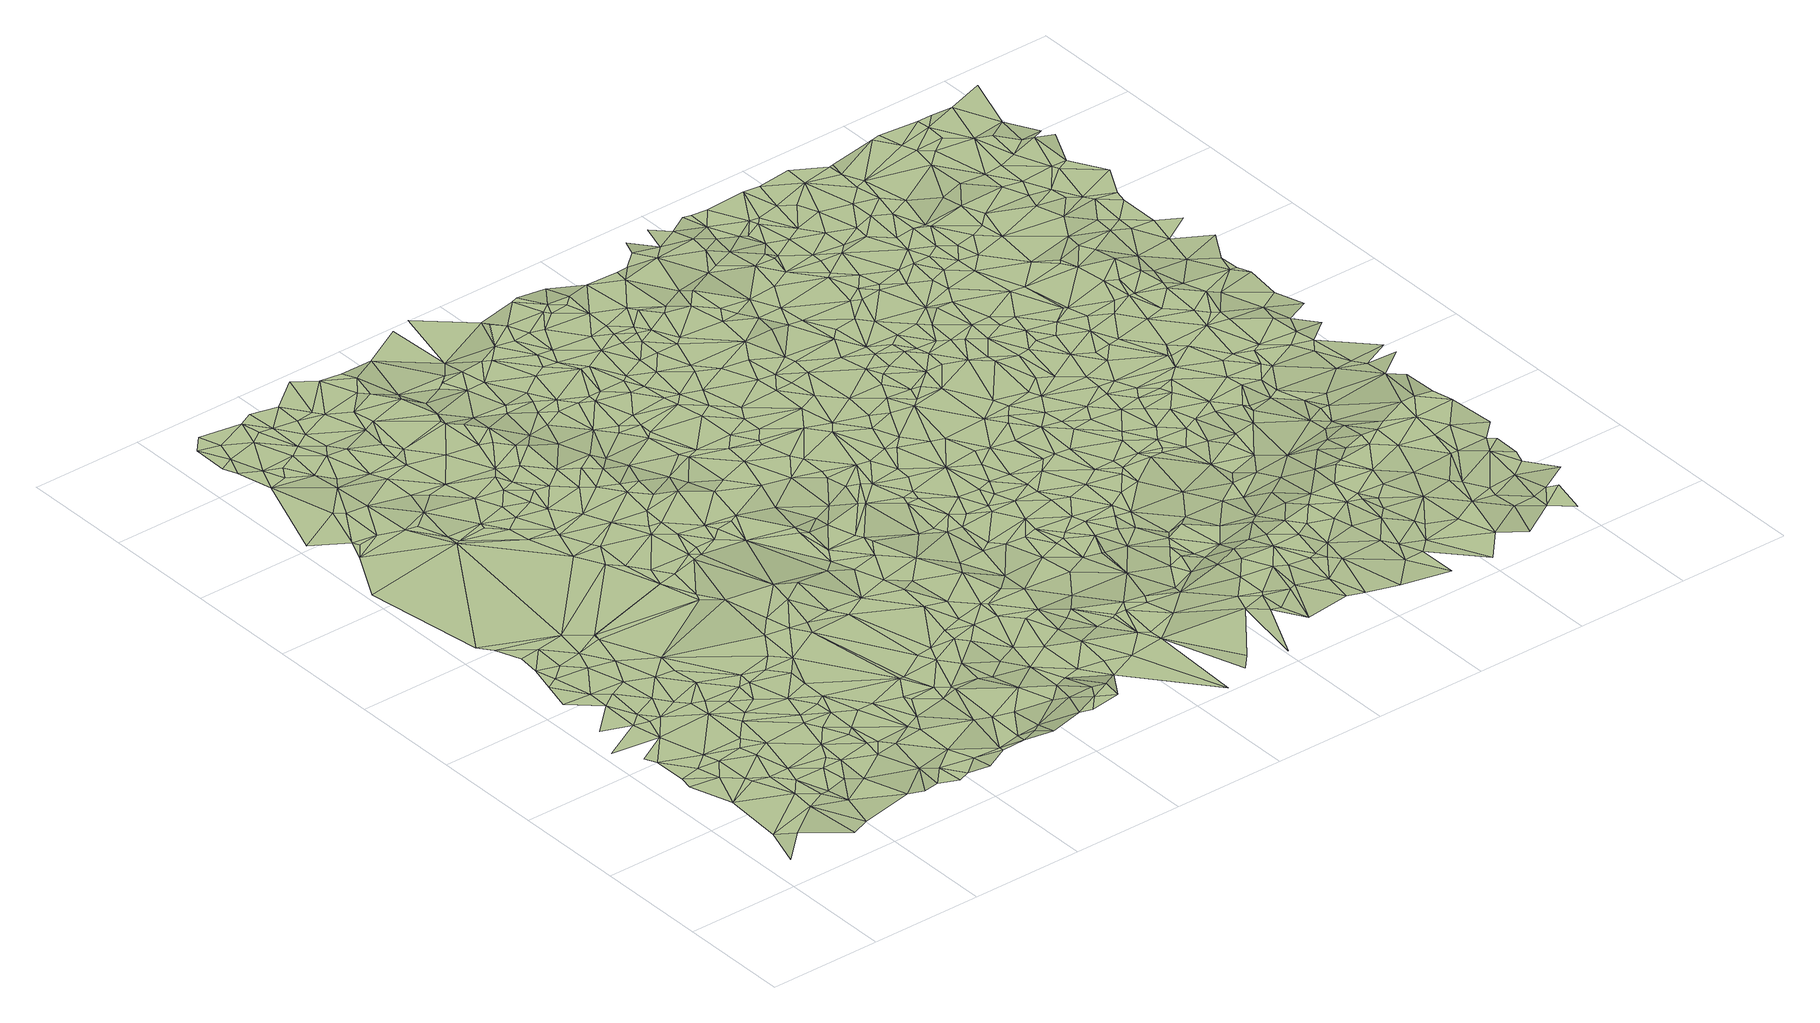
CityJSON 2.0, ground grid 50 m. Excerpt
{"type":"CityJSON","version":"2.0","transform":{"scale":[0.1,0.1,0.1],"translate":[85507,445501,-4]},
"CityObjects":{
"terrain1":{"type":"TINRelief","geometry":[{"type":"CompositeSurface","lod":"2","boundaries":[[[0,1,2]],[[3,1,0]],[[4,5,1]],[[6,7,5]],[[6,8,7]],[[9,10,8]],[[11,3,0]],[[3,4,1]],[[6,9,8]],[[6,5,12]],[[5,13,12]],[[10,14,15]],[[4,13,5]],[[9,16,10]],[[6,17,9]],[[18,3,11]],[[19,20,14]],[[6,12,17]],[[10,16,14]],[[9,17,16]],[[12,13,21]],[[22,4,3]],[[4,21,13]],[[23,3,18]],[[19,24,25]],[[22,3,23]],[[26,21,4]],[[22,26,4]],[[27,17,12]],[[27,12,21]],[[19,14,28]],[[29,16,17]],[[30,26,22]],[[31,32,33]],[[30,22,23]],[[33,32,24]],[[26,34,21]],[[19,35,24]],[[19,28,35]],[[14,36,28]],[[27,29,17]],[[27,21,34]],[[16,37,14]],[[38,23,18]],[[31,33,39]],[[40,30,23]],[[29,41,16]],[[35,28,36]],[[31,39,42]],[[43,26,30]],[[44,24,35]],[[33,24,44]],[[43,34,26]],[[37,36,14]],[[40,43,30]],[[27,34,45]],[[41,37,16]],[[27,45,29]],[[35,36,46]],[[39,47,42]],[[40,23,48]],[[44,35,46]],[[33,49,39]],[[45,41,29]],[[48,23,38]],[[33,44,50]],[[42,51,52]],[[43,53,34]],[[54,52,51]],[[49,47,39]],[[42,47,51]],[[55,46,36]],[[33,50,49]],[[56,45,34]],[[44,46,50]],[[40,57,43]],[[55,36,58]],[[58,36,37]],[[54,59,60]],[[40,48,57]],[[45,61,41]],[[56,34,53]],[[61,37,41]],[[43,57,53]],[[49,62,47]],[[47,62,51]],[[54,51,59]],[[55,63,46]],[[63,50,46]],[[64,58,37]],[[57,56,53]],[[65,49,50]],[[48,38,66]],[[61,67,37]],[[48,68,57]],[[69,61,45]],[[38,70,66]],[[65,62,49]],[[71,55,58]],[[56,69,45]],[[72,64,37]],[[65,50,63]],[[72,37,67]],[[62,59,51]],[[71,58,64]],[[71,63,55]],[[48,66,68]],[[57,73,56]],[[74,75,60]],[[66,70,76]],[[61,77,67]],[[57,68,73]],[[65,78,62]],[[69,77,61]],[[72,67,79]],[[56,80,69]],[[72,81,64]],[[82,59,62]],[[56,83,80]],[[84,65,63]],[[56,73,83]],[[71,85,63]],[[71,64,81]],[[66,76,86]],[[74,60,59]],[[76,87,86]],[[78,82,62]],[[84,63,85]],[[88,73,68]],[[84,78,65]],[[72,79,81]],[[67,89,79]],[[68,66,90]],[[77,89,67]],[[74,91,75]],[[86,87,92]],[[88,68,90]],[[93,80,83]],[[94,91,95]],[[69,80,96]],[[93,83,73]],[[78,97,82]],[[88,93,73]],[[69,96,77]],[[71,98,85]],[[99,100,94]],[[101,66,86]],[[71,81,98]],[[93,96,80]],[[81,79,102]],[[95,91,103]],[[84,85,98]],[[79,89,102]],[[101,90,66]],[[104,86,92]],[[77,105,89]],[[94,95,103]],[[96,105,77]],[[81,102,98]],[[106,100,99]],[[88,107,93]],[[88,90,107]],[[104,101,86]],[[104,92,108]],[[93,109,96]],[[91,110,103]],[[111,94,103]],[[105,112,89]],[[96,112,105]],[[99,94,111]],[[101,113,90]],[[93,107,109]],[[98,102,114]],[[102,89,115]],[[109,112,96]],[[90,113,107]],[[84,98,116]],[[117,59,82]],[[74,110,91]],[[112,118,89]],[[78,119,97]],[[104,108,120]],[[84,119,78]],[[89,118,115]],[[121,82,97]],[[114,102,115]],[[122,101,104]],[[109,123,112]],[[109,107,123]],[[98,114,116]],[[111,103,124]],[[106,125,126]],[[126,127,128]],[[129,107,113]],[[124,103,110]],[[106,99,130]],[[122,104,120]],[[131,74,59]],[[99,111,130]],[[127,132,128]],[[129,123,107]],[[106,133,125]],[[125,127,126]],[[134,113,101]],[[84,116,135]],[[114,115,136]],[[74,137,110]],[[115,118,136]],[[134,101,122]],[[106,138,133]],[[111,124,130]],[[137,139,110]],[[127,140,132]],[[116,114,136]],[[141,118,112]],[[142,137,74]],[[106,130,138]],[[134,129,113]],[[143,123,129]],[[133,144,125]],[[141,112,123]],[[145,122,120]],[[146,132,140]],[[117,131,59]],[[147,110,139]],[[147,124,110]],[[125,148,127]],[[137,147,139]],[[133,138,144]],[[84,135,149]],[[150,143,129]],[[117,82,121]],[[121,97,119]],[[151,122,145]],[[127,148,140]],[[141,136,118]],[[152,142,74]],[[125,144,153]],[[154,137,142]],[[84,149,119]],[[116,136,135]],[[143,141,123]],[[155,138,130]],[[156,150,129]],[[157,122,151]],[[157,134,122]],[[134,156,129]],[[154,147,137]],[[125,153,148]],[[138,153,144]],[[158,124,147]],[[159,130,124]],[[146,140,160]],[[151,145,161]],[[162,154,142]],[[131,152,74]],[[162,142,163]],[[164,143,150]],[[165,155,130]],[[166,161,145]],[[152,163,142]],[[167,138,155]],[[140,148,160]],[[158,159,124]],[[168,135,136]],[[167,153,138]],[[169,151,161]],[[164,150,156]],[[164,141,143]],[[165,130,159]],[[158,147,170]],[[169,161,166]],[[171,148,153]],[[172,157,151]],[[141,173,136]],[[162,163,154]],[[157,174,134]],[[134,174,156]],[[172,151,169]],[[167,155,165]],[[173,168,136]],[[154,175,147]],[[171,176,148]],[[160,148,176]],[[167,171,153]],[[164,177,141]],[[164,156,178]],[[170,147,175]],[[179,135,168]],[[179,149,135]],[[121,119,180]],[[131,181,152]],[[163,182,154]],[[177,173,141]],[[117,121,183]],[[169,166,184]],[[178,156,174]],[[119,149,180]],[[152,185,163]],[[117,186,131]],[[171,187,176]],[[187,160,176]],[[183,121,188]],[[167,189,171]],[[158,170,190]],[[158,190,159]],[[121,180,191]],[[117,183,186]],[[192,181,131]],[[193,167,165]],[[152,181,185]],[[154,182,194]],[[192,131,186]],[[163,185,182]],[[154,194,175]],[[195,177,164]],[[188,121,191]],[[165,159,196]],[[172,197,157]],[[171,198,187]],[[199,160,187]],[[173,200,168]],[[197,174,157]],[[189,198,171]],[[193,189,167]],[[177,201,173]],[[195,164,178]],[[172,169,202]],[[203,179,168]],[[170,175,190]],[[204,178,174]],[[205,180,149]],[[206,193,165]],[[196,159,190]],[[207,149,179]],[[203,168,200]],[[206,165,196]],[[195,201,177]],[[169,184,208]],[[198,209,187]],[[205,191,180]],[[210,199,187]],[[185,211,182]],[[212,183,188]],[[182,213,194]],[[197,204,174]],[[214,200,173]],[[202,169,208]],[[207,179,203]],[[212,186,183]],[[172,202,197]],[[215,188,191]],[[216,178,204]],[[216,195,178]],[[192,217,181]],[[185,181,218]],[[194,219,175]],[[210,187,209]],[[220,198,189]],[[193,220,189]],[[192,186,217]],[[201,214,173]],[[205,149,207]],[[203,200,221]],[[182,211,213]],[[222,193,206]],[[190,175,223]],[[184,224,225]],[[213,219,194]],[[226,209,198]],[[206,196,227]],[[185,218,211]],[[195,228,201]],[[196,190,229]],[[197,230,204]],[[184,225,208]],[[214,221,200]],[[215,191,205]],[[222,220,193]],[[216,204,230]],[[181,217,218]],[[175,219,223]],[[212,188,215]],[[222,206,227]],[[231,210,209]],[[220,226,198]],[[228,214,201]],[[232,207,203]],[[212,217,186]],[[232,203,221]],[[197,202,233]],[[226,231,209]],[[227,196,229]],[[213,211,234]],[[224,235,225]],[[202,208,233]],[[213,234,219]],[[236,205,207]],[[216,237,195]],[[190,223,238]],[[190,238,229]],[[216,230,239]],[[195,237,228]],[[197,240,230]],[[215,205,236]],[[208,225,241]],[[223,219,242]],[[234,242,219]],[[222,227,243]],[[233,208,241]],[[222,243,220]],[[197,233,240]],[[244,215,236]],[[211,245,234]],[[246,210,231]],[[247,221,214]],[[248,211,218]],[[220,249,226]],[[212,250,217]],[[251,212,215]],[[232,221,247]],[[241,225,252]],[[230,240,239]],[[223,242,238]],[[225,235,252]],[[216,239,253]],[[251,215,244]],[[216,253,237]],[[234,245,242]],[[220,243,249]],[[254,207,232]],[[233,241,255]],[[237,256,228]],[[257,236,207]],[[228,258,214]],[[248,245,211]],[[259,244,236]],[[226,260,231]],[[212,261,250]],[[233,255,240]],[[255,241,252]],[[251,261,212]],[[262,218,217]],[[250,263,217]],[[238,242,264]],[[227,229,265]],[[245,264,242]],[[251,244,259]],[[229,238,266]],[[227,267,243]],[[228,256,258]],[[226,249,268]],[[247,214,258]],[[246,231,260]],[[239,240,269]],[[254,232,247]],[[270,248,218]],[[239,269,253]],[[261,263,250]],[[257,207,254]],[[271,252,235]],[[259,236,257]],[[255,272,240]],[[262,217,263]],[[237,253,273]],[[237,273,256]],[[255,252,271]],[[274,261,251]],[[262,270,218]],[[274,251,259]],[[245,275,264]],[[226,268,260]],[[227,265,267]],[[243,276,249]],[[248,275,245]],[[265,229,266]],[[277,266,238]],[[278,238,264]],[[269,273,253]],[[255,271,272]],[[269,240,279]],[[240,272,279]],[[256,280,258]],[[256,273,280]],[[281,268,249]],[[278,277,238]],[[274,259,282]],[[259,257,282]],[[267,283,243]],[[254,247,284]],[[247,258,285]],[[281,249,276]],[[270,286,248]],[[283,276,243]],[[248,286,275]],[[261,287,263]],[[288,264,275]],[[289,262,263]],[[247,285,290]],[[265,266,291]],[[274,287,261]],[[257,254,292]],[[284,247,290]],[[262,293,270]],[[278,264,288]],[[294,266,277]],[[295,272,271]],[[269,296,273]],[[297,274,282]],[[297,282,257]],[[258,280,298]],[[267,265,283]],[[260,268,299]],[[294,291,266]],[[292,254,284]],[[281,299,268]],[[293,300,270]],[[285,258,298]],[[300,286,270]],[[289,263,287]],[[278,294,277]],[[272,301,279]],[[273,302,280]],[[269,279,303]],[[304,260,299]],[[305,293,262]],[[295,301,272]],[[305,262,289]],[[306,274,297]],[[306,297,257]],[[281,276,307]],[[286,308,275]],[[309,265,291]],[[309,283,265]],[[257,292,310]],[[269,303,296]],[[281,307,299]],[[298,280,302]],[[311,288,275]],[[283,312,276]],[[285,313,290]],[[273,296,302]],[[314,295,271]],[[285,298,313]],[[315,278,288]],[[309,291,294]],[[276,312,307]],[[315,294,278]],[[306,257,316]],[[300,308,286]],[[311,275,308]],[[292,284,317]],[[306,318,274]],[[317,284,290]],[[316,257,310]],[[293,319,300]],[[318,287,274]],[[320,279,301]],[[292,321,310]],[[305,319,293]],[[320,303,279]],[[322,314,271]],[[292,317,321]],[[314,301,295]],[[323,305,289]],[[315,288,311]],[[296,324,302]],[[323,289,287]],[[304,299,325]],[[326,312,283]],[[300,327,308]],[[328,307,312]],[[307,325,299]],[[326,283,309]],[[329,309,294]],[[290,313,330]],[[310,321,331]],[[319,327,300]],[[329,294,315]],[[313,298,332]],[[333,296,303]],[[333,324,296]],[[298,302,332]],[[316,310,331]],[[323,319,305]],[[317,290,330]],[[320,333,303]],[[306,316,334]],[[318,335,287]],[[320,301,336]],[[337,302,324]],[[321,338,331]],[[323,287,335]],[[339,315,311]],[[317,340,321]],[[326,328,312]],[[314,341,301]],[[342,311,308]],[[328,343,307]],[[344,309,329]],[[320,345,333]],[[327,342,308]],[[343,325,307]],[[321,340,346]],[[321,346,338]],[[316,331,347]],[[344,326,309]],[[313,332,330]],[[306,348,318]],[[320,336,345]],[[329,315,349]],[[322,350,314]],[[332,302,337]],[[339,349,315]],[[333,351,324]],[[341,336,301]],[[317,330,352]],[[318,353,335]],[[342,339,311]],[[317,352,340]],[[306,334,348]],[[326,354,328]],[[334,316,347]],[[337,324,351]],[[347,331,338]],[[355,327,319]],[[323,356,319]],[[354,343,328]],[[345,357,333]],[[323,335,358]],[[314,350,341]],[[345,336,357]],[[327,359,342]],[[344,329,360]],[[318,348,353]],[[329,349,360]],[[326,361,354]],[[362,326,344]],[[335,353,358]],[[339,363,349]],[[330,332,364]],[[342,363,339]],[[361,343,354]],[[355,359,327]],[[332,337,365]],[[336,366,357]],[[356,355,319]],[[367,325,343]],[[341,366,336]],[[323,358,356]],[[333,357,368]],[[365,337,351]],[[333,368,351]],[[369,352,330]],[[334,347,370]],[[369,340,352]],[[347,338,370]],[[362,361,326]],[[344,360,371]],[[364,332,365]],[[350,372,341]],[[373,338,346]],[[362,344,371]],[[346,340,374]],[[357,366,375]],[[341,375,366]],[[376,349,363]],[[376,360,349]],[[361,367,343]],[[342,359,377]],[[372,378,341]],[[348,334,379]],[[380,363,342]],[[367,381,325]],[[382,383,350]],[[384,330,364]],[[348,385,353]],[[341,378,375]],[[358,353,385]],[[373,370,338]],[[334,370,379]],[[371,360,376]],[[358,386,356]],[[357,375,387]],[[356,386,355]],[[355,388,359]],[[362,389,361]],[[369,374,340]],[[377,359,388]],[[380,376,363]],[[357,387,368]],[[364,365,390]],[[391,342,377]],[[369,330,384]],[[350,392,372]],[[373,346,374]],[[361,389,367]],[[355,386,393]],[[391,380,342]],[[394,362,371]],[[365,351,395]],[[355,393,388]],[[378,387,375]],[[368,396,351]],[[348,379,385]],[[372,392,378]],[[358,397,386]],[[394,371,376]],[[384,364,390]],[[398,389,362]],[[377,388,399]],[[358,385,397]],[[380,400,376]],[[394,398,362]],[[391,377,399]],[[401,350,383]],[[390,365,402]],[[403,370,373]],[[378,404,387]],[[351,396,395]],[[369,384,405]],[[379,370,406]],[[391,400,380]],[[407,367,389]],[[392,404,378]],[[365,395,402]],[[401,392,350]],[[403,406,370]],[[386,408,393]],[[369,409,374]],[[369,405,409]],[[397,410,386]],[[385,379,411]],[[393,412,388]],[[384,390,413]],[[414,373,374]],[[387,404,415]],[[387,416,368]],[[391,417,400]],[[390,402,418]],[[413,390,418]],[[398,407,389]],[[419,376,400]],[[394,376,419]],[[397,385,420]],[[421,398,394]],[[399,388,412]],[[405,384,422]],[[391,399,423]],[[403,373,414]],[[424,379,406]],[[368,416,396]],[[386,410,408]],[[424,425,379]],[[385,411,420]],[[384,413,422]],[[409,426,374]],[[405,422,409]],[[391,423,417]],[[425,411,379]],[[427,404,392]],[[387,415,416]],[[414,374,428]],[[367,429,430]],[[428,374,426]],[[407,429,367]],[[421,431,398]],[[419,400,417]],[[397,432,410]],[[393,408,412]],[[427,415,404]],[[431,407,398]],[[397,420,432]],[[421,394,419]],[[395,396,433]],[[434,402,395]],[[423,399,435]],[[403,436,406]],[[413,418,437]],[[399,412,435]],[[438,422,413]],[[409,439,426]],[[409,422,439]],[[424,406,436]],[[403,414,436]],[[402,440,418]],[[421,441,431]],[[416,433,396]],[[442,392,401]],[[417,423,443]],[[421,419,441]],[[442,427,392]],[[434,395,444]],[[395,433,444]],[[445,415,427]],[[428,426,446]],[[424,436,425]],[[445,416,415]],[[419,417,447]],[[426,439,446]],[[431,448,407]],[[436,414,428]],[[449,410,432]],[[450,451,401]],[[447,417,443]],[[438,413,437]],[[434,440,402]],[[452,408,410]],[[441,419,447]],[[422,453,439]],[[441,454,431]],[[423,435,455]],[[438,453,422]],[[423,455,443]],[[437,418,440]],[[449,452,410]],[[411,456,420]],[[431,454,448]],[[448,457,407]],[[425,456,411]],[[458,412,408]],[[428,446,459]],[[434,444,460]],[[453,446,439]],[[456,432,420]],[[416,461,433]],[[407,462,429]],[[444,433,463]],[[464,435,412]],[[407,457,462]],[[436,428,465]],[[447,443,466]],[[455,435,464]],[[443,455,466]],[[452,458,408]],[[467,442,401]],[[458,464,412]],[[460,444,463]],[[434,460,440]],[[467,401,451]],[[449,432,456]],[[438,437,468]],[[416,469,461]],[[428,459,470]],[[448,454,471]],[[438,468,453]],[[441,447,472]],[[445,473,416]],[[474,445,427]],[[428,470,465]],[[425,436,475]],[[441,472,454]],[[476,427,442]],[[448,471,457]],[[477,463,433]],[[477,433,461]],[[429,462,457]],[[460,463,478]],[[479,466,455]],[[447,466,472]],[[479,455,464]],[[452,480,458]],[[467,451,481]],[[467,482,442]],[[416,483,469]],[[458,484,464]],[[451,485,481]],[[425,475,456]],[[477,461,469]],[[454,486,471]],[[474,473,445]],[[453,487,446]],[[459,446,487]],[[477,478,463]],[[436,465,475]],[[482,476,442]],[[473,483,416]],[[468,437,488]],[[480,484,458]],[[437,440,488]],[[468,489,453]],[[474,427,490]],[[449,491,452]],[[476,490,427]],[[492,440,460]],[[492,460,478]],[[479,493,466]],[[472,466,493]],[[429,457,494]],[[495,465,470]],[[477,469,483]],[[454,496,486]],[[454,472,496]],[[497,467,481]],[[470,459,487]],[[449,456,491]],[[468,498,489]],[[471,499,457]],[[452,491,480]],[[468,488,498]],[[500,464,484]],[[497,482,467]],[[497,481,485]],[[479,464,500]],[[501,478,477]],[[453,489,487]],[[495,475,465]],[[471,486,499]],[[474,502,473]],[[501,492,478]],[[503,488,440]],[[495,470,504]],[[456,475,505]],[[506,483,473]],[[470,487,504]],[[507,477,483]],[[492,503,440]],[[508,476,482]],[[509,472,493]],[[498,510,489]],[[494,457,499]],[[511,493,479]],[[480,512,484]],[[513,497,485]],[[501,477,507]],[[502,506,473]],[[474,490,514]],[[489,510,487]],[[508,482,497]],[[476,515,490]],[[456,505,491]],[[474,514,502]],[[516,479,500]],[[517,496,472]],[[518,498,488]],[[486,519,499]],[[516,511,479]],[[495,520,475]],[[517,472,509]],[[480,491,521]],[[500,484,522]],[[486,496,523]],[[524,507,483]],[[520,505,475]],[[525,509,493]],[[518,510,498]],[[508,515,476]],[[526,488,503]],[[513,485,527]],[[506,528,483]],[[525,493,511]],[[495,504,529]],[[502,530,506]],[[514,530,502]],[[486,523,519]],[[480,521,512]],[[513,508,497]],[[501,507,531]],[[518,488,526]],[[528,524,483]],[[522,484,512]],[[532,487,510]],[[533,492,501]],[[495,529,520]],[[534,514,490]],[[517,535,496]],[[534,490,515]],[[504,487,536]],[[494,499,537]],[[492,538,503]],[[516,500,522]],[[519,537,499]],[[530,528,506]],[[494,537,539]],[[531,507,524]],[[491,505,540]],[[541,517,509]],[[496,535,523]],[[518,542,510]],[[526,503,538]],[[541,509,525]],[[529,504,536]],[[513,543,508]],[[516,544,511]],[[542,532,510]],[[520,545,505]],[[533,501,531]],[[533,538,492]],[[546,530,514]],[[547,537,519]],[[525,511,544]],[[491,540,521]],[[548,487,532]],[[546,528,530]],[[549,535,517]],[[523,547,519]],[[528,550,524]],[[551,536,487]],[[534,546,514]],[[513,552,543]],[[531,524,553]],[[541,549,517]],[[513,527,552]],[[508,554,515]],[[555,539,537]],[[551,487,548]],[[556,518,526]],[[534,515,554]],[[541,525,557]],[[505,558,540]],[[529,559,520]],[[505,545,558]],[[553,524,550]],[[521,560,512]],[[525,544,557]],[[526,538,561]],[[540,562,521]],[[556,542,518]],[[533,531,553]],[[543,554,508]],[[547,563,537]],[[522,512,564]],[[520,559,545]],[[528,565,550]],[[562,560,521]],[[541,557,549]],[[542,566,532]],[[523,563,547]],[[516,522,567]],[[546,565,528]],[[568,546,534]],[[535,569,523]],[[555,537,563]],[[533,561,538]],[[549,569,535]],[[556,526,561]],[[564,512,560]],[[516,567,544]],[[548,532,566]],[[552,527,570]],[[568,534,554]],[[557,544,571]],[[543,552,572]],[[573,529,536]],[[543,572,554]],[[533,553,574]],[[575,553,550]],[[551,548,566]],[[540,576,562]],[[549,557,577]],[[556,578,542]],[[573,559,529]],[[573,536,551]],[[578,566,542]],[[522,564,567]],[[558,576,540]],[[562,576,560]],[[575,550,565]],[[533,574,561]],[[523,579,563]],[[580,565,546]],[[581,558,545]],[[581,545,559]],[[544,567,571]],[[568,554,582]],[[572,552,583]],[[549,577,569]],[[557,571,584]],[[568,585,546]],[[572,586,554]],[[587,552,570]],[[569,579,523]],[[555,563,579]],[[564,560,588]],[[557,584,577]],[[572,583,586]],[[580,575,565]],[[587,583,552]],[[589,556,561]],[[576,590,560]],[[580,546,585]],[[591,574,553]],[[568,582,585]],[[592,551,566]],[[586,593,554]],[[554,593,582]],[[560,590,588]],[[573,581,559]],[[556,594,578]],[[567,564,588]],[[578,595,566]],[[575,596,553]],[[597,561,574]],[[569,577,598]],[[587,570,599]],[[600,558,581]],[[589,594,556]],[[573,551,592]],[[601,586,583]],[[571,567,602]],[[584,571,603]],[[604,576,558]],[[598,577,584]],[[589,561,597]],[[591,553,596]],[[587,601,583]],[[601,593,586]],[[578,594,595]],[[605,581,573]],[[582,606,585]],[[607,566,595]],[[580,585,608]],[[591,597,574]],[[582,593,606]],[[580,609,575]],[[603,571,602]],[[569,610,579]],[[600,604,558]],[[611,590,576]],[[569,598,610]],[[592,566,607]],[[605,612,581]],[[598,584,603]],[[600,581,612]],[[567,588,613]],[[614,594,589]],[[580,608,609]],[[606,608,585]],[[601,615,593]],[[589,597,616]],[[575,609,596]],[[604,611,576]],[[591,616,597]],[[615,606,593]],[[617,595,594]],[[618,605,573]],[[587,599,619]],[[620,588,590]],[[614,589,621]],[[621,589,616]],[[610,622,579]],[[618,573,592]],[[623,601,587]],[[624,602,567]],[[605,625,612]],[[626,600,612]],[[614,617,594]],[[607,595,617]],[[626,604,600]],[[598,603,627]],[[603,602,628]],[[598,627,610]],[[624,567,613]],[[629,608,606]],[[630,613,588]],[[592,607,631]],[[618,625,605]],[[611,620,590]],[[601,632,615]],[[591,633,616]],[[591,596,633]],[[628,602,634]],[[635,609,608]],[[623,587,619]],[[636,606,615]],[[624,634,602]],[[631,607,617]],[[637,604,626]],[[621,616,638]],[[630,588,620]],[[603,628,639]],[[610,640,622]],[[641,592,631]],[[642,619,599]],[[643,632,601]],[[644,626,612]],[[603,639,627]],[[645,618,592]],[[625,644,612]],[[623,643,601]],[[646,611,604]],[[614,621,647]],[[614,648,617]],[[649,596,609]],[[636,629,606]],[[645,592,641]],[[629,650,608]],[[650,635,608]],[[630,624,613]],[[637,646,604]],[[636,615,632]],[[618,644,625]],[[638,616,633]],[[637,626,644]],[[635,649,609]],[[651,631,617]],[[614,647,648]],[[652,628,634]],[[621,638,647]],[[653,620,611]],[[646,653,611]],[[610,627,654]],[[652,639,628]],[[652,634,624]],[[648,655,617]],[[641,631,651]],[[610,654,640]],[[623,619,656]],[[651,617,655]],[[657,633,596]],[[630,658,624]],[[657,596,649]],[[642,659,619]],[[660,630,620]],[[636,661,629]],[[618,662,644]],[[656,619,659]],[[638,633,663]],[[637,664,646]],[[665,627,639]],[[637,644,664]],[[643,666,632]],[[661,650,629]],[[652,624,658]],[[666,636,632]],[[623,667,643]],[[653,668,620]],[[645,641,669]],[[660,658,630]],[[648,670,655]],[[645,671,618]],[[660,620,668]],[[647,672,648]],[[623,656,667]],[[638,663,673]],[[646,674,653]],[[675,640,654]],[[635,676,649]],[[641,651,677]],[[678,647,638]],[[652,665,639]],[[679,635,650]],[[657,663,633]],[[666,661,636]],[[672,670,648]],[[665,654,627]],[[646,664,674]],[[678,638,673]],[[667,666,643]],[[618,671,662]],[[651,655,680]],[[656,659,681]],[[682,664,644]],[[682,644,662]],[[669,641,677]],[[657,649,683]],[[678,672,647]],[[661,679,650]],[[653,684,668]],[[679,676,635]],[[655,670,680]],[[685,673,663]],[[660,668,684]],[[683,649,676]],[[686,653,674]],[[687,652,658]],[[657,685,663]],[[688,674,664]],[[651,680,677]],[[656,689,667]],[[690,675,654]],[[645,669,691]],[[682,688,664]],[[678,673,685]],[[656,681,689]],[[690,692,675]],[[693,681,659]],[[666,694,661]],[[667,695,666]],[[696,658,660]],[[682,662,671]],[[645,691,671]],[[686,697,653]],[[653,697,684]],[[688,686,674]],[[698,672,678]],[[699,670,672]],[[667,700,695]],[[701,666,695]],[[702,665,652]],[[703,669,677]],[[657,683,704]],[[701,694,666]],[[661,705,679]],[[682,706,688]],[[667,689,700]],[[657,707,685]],[[699,680,670]],[[696,660,684]],[[665,708,654]],[[702,652,687]],[[661,694,705]],[[698,699,672]],[[704,683,676]],[[709,678,685]],[[706,686,688]],[[710,689,681]],[[700,711,695]],[[712,690,654]],[[701,695,711]],[[713,682,671]],[[714,708,665]],[[698,678,709]],[[703,691,669]],[[702,714,665]],[[715,677,680]],[[713,706,682]],[[716,707,657]],[[687,658,717]],[[703,677,718]],[[708,712,654]],[[679,719,676]],[[709,685,707]],[[693,720,681]],[[716,657,704]],[[721,697,686]],[[691,722,671]],[[706,721,686]],[[699,723,680]],[[710,681,724]],[[725,684,697]],[[701,711,726]],[[698,727,699]],[[696,717,658]],[[728,729,690]],[[671,722,730]],[[731,708,714]],[[689,732,700]],[[679,705,719]],[[701,733,694]],[[704,676,719]],[[713,671,730]],[[728,690,712]],[[702,731,714]],[[734,718,677]],[[694,735,705]],[[700,732,711]],[[702,687,736]],[[696,684,725]],[[710,732,689]],[[715,680,723]],[[703,737,691]],[[734,677,715]],[[738,698,709]],[[713,739,706]],[[691,737,722]],[[724,681,720]],[[706,739,721]],[[703,718,737]],[[738,727,698]],[[740,709,707]],[[701,726,733]],[[727,741,699]],[[699,741,723]],[[716,742,707]],[[687,717,736]],[[694,733,735]],[[743,712,708]],[[732,726,711]],[[716,704,742]],[[731,743,708]],[[721,744,697]],[[730,722,745]],[[705,735,746]],[[710,724,732]],[[740,707,742]],[[737,745,722]],[[725,697,747]],[[702,748,731]],[[702,736,749]],[[738,709,740]],[[750,696,725]],[[713,730,751]],[[705,752,719]],[[753,728,712]],[[713,751,739]],[[754,737,718]],[[705,746,752]],[[755,715,723]],[[702,749,748]],[[721,739,744]],[[750,717,696]],[[756,723,741]],[[733,746,735]],[[697,744,747]],[[743,753,712]],[[734,715,755]],[[757,749,736]],[[704,719,758]],[[731,759,743]],[[730,745,751]],[[754,745,737]],[[755,723,756]],[[760,741,727]],[[761,718,734]],[[738,760,727]],[[736,717,762]],[[742,704,758]],[[763,731,748]],[[750,725,747]],[[764,728,753]],[[761,754,718]],[[757,748,749]],[[740,742,765]],[[732,766,726]],[[733,726,766]],[[763,759,731]],[[751,767,739]],[[739,767,744]],[[724,720,768]],[[738,740,769]],[[770,736,762]],[[771,757,736]],[[743,759,753]],[[772,756,741]],[[724,768,732]],[[773,752,746]],[[757,763,748]],[[719,752,774]],[[750,775,717]],[[772,741,760]],[[750,747,776]],[[733,777,746]],[[778,734,755]],[[779,751,745]],[[762,717,775]],[[771,736,770]],[[754,780,745]],[[765,742,758]],[[764,753,781]],[[769,740,765]],[[738,769,760]],[[750,776,775]],[[761,782,754]],[[761,734,778]],[[763,783,759]],[[773,774,752]],[[773,746,777]],[[720,784,785]],[[779,745,780]],[[747,744,786]],[[754,782,780]],[[757,787,763]],[[788,767,751]],[[788,744,767]],[[789,781,753]],[[732,790,766]],[[759,791,753]],[[732,768,790]],[[779,792,751]],[[772,793,756]],[[719,774,794]],[[776,747,786]],[[771,787,757]],[[720,785,768]],[[719,795,758]],[[755,756,796]],[[783,791,759]],[[792,788,751]],[[733,766,797]],[[770,762,798]],[[798,762,775]],[[763,799,783]],[[772,760,793]],[[765,758,800]],[[761,801,782]],[[769,765,800]],[[789,753,791]],[[733,797,777]],[[769,793,760]],[[802,761,778]],[[773,803,774]],[[801,780,782]],[[771,770,798]],[[776,804,775]],[[787,799,763]],[[719,794,795]],[[788,805,744]],[[806,792,779]],[[806,779,780]],[[807,786,744]],[[773,777,803]],[[799,791,783]],[[800,758,808]],[[756,793,796]],[[776,786,804]],[[778,755,809]],[[768,810,790]],[[807,744,805]],[[808,758,795]],[[798,775,804]],[[811,785,784]],[[802,812,761]],[[813,800,808]],[[802,778,814]],[[812,801,761]],[[815,768,785]],[[771,816,787]],[[771,798,817]],[[803,818,774]],[[801,819,780]],[[768,820,810]],[[774,818,794]],[[787,821,799]],[[799,822,791]],[[819,806,780]],[[769,800,823]],[[755,796,809]],[[815,820,768]],[[769,824,793]],[[766,790,825]],[[777,826,803]],[[827,788,792]],[[797,826,777]],[[799,821,822]],[[771,817,816]],[[766,825,797]],[[813,808,828]],[[813,823,800]],[[806,827,792]],[[829,804,786]],[[789,791,830]],[[816,821,787]],[[802,814,812]],[[829,786,807]],[[814,778,809]],[[810,825,790]],[[828,808,795]],[[803,826,818]],[[827,805,788]],[[812,819,801]],[[815,785,831]],[[795,794,832]],[[769,823,824]],[[794,818,832]],[[793,824,796]],[[822,830,791]],[[831,785,811]],[[833,807,805]],[[813,828,823]],[[834,798,804]],[[821,835,822]],[[836,817,798]],[[837,806,819]],[[814,838,812]],[[795,832,839]],[[826,840,818]],[[814,809,838]],[[832,818,840]],[[829,807,833]],[[841,820,815]],[[842,809,796]],[[829,834,804]],[[822,835,830]],[[820,843,810]],[[837,827,806]],[[828,795,844]],[[810,845,825]],[[812,846,819]],[[797,825,847]],[[841,815,831]],[[797,848,826]],[[849,816,817]],[[836,798,834]],[[850,821,816]],[[831,811,851]],[[795,839,844]],[[852,833,805]],[[827,852,805]],[[821,853,835]],[[823,828,854]],[[824,855,796]],[[838,809,856]],[[839,832,857]],[[823,854,824]],[[842,796,858]],[[849,817,836]],[[837,819,859]],[[856,809,842]],[[860,829,833]],[[819,846,859]],[[861,811,862]],[[797,847,848]],[[810,843,845]],[[828,844,863]],[[850,853,821]],[[812,838,864]],[[848,840,826]],[[854,828,863]],[[860,834,829]],[[861,851,811]],[[841,831,851]],[[849,850,816]],[[845,847,825]],[[839,857,844]],[[858,796,855]],[[830,835,865]],[[841,843,820]],[[812,864,846]],[[832,840,866]],[[856,842,858]],[[837,867,827]],[[860,833,868]],[[827,867,852]],[[868,833,852]],[[837,859,867]],[[869,836,834]],[[832,866,857]],[[838,856,870]],[[854,871,824]],[[863,844,872]],[[844,857,872]],[[824,871,855]],[[845,873,847]],[[874,834,860]],[[854,863,875]],[[876,849,836]],[[838,870,864]],[[874,860,868]],[[848,866,840]],[[876,836,869]],[[853,877,835]],[[873,848,847]],[[859,846,878]],[[877,865,835]],[[858,855,879]],[[880,869,834]],[[849,881,850]],[[882,841,851]],[[868,852,883]],[[850,877,853]],[[884,843,841]],[[854,875,871]],[[880,834,874]],[[845,843,885]],[[864,878,846]],[[871,879,855]],[[845,885,873]],[[867,886,852]],[[856,858,887]],[[874,868,888]],[[876,881,849]],[[882,884,841]],[[859,889,867]],[[888,868,883]],[[863,872,890]],[[870,856,887]],[[884,891,843]],[[881,877,850]],[[892,876,869]],[[883,852,886]],[[887,858,879]],[[863,890,875]],[[848,893,866]],[[892,869,880]],[[871,894,879]],[[895,872,857]],[[871,875,894]],[[896,843,891]],[[896,885,843]],[[897,848,873]],[[859,878,898]],[[864,870,899]],[[874,888,900]],[[880,874,900]],[[901,865,877]],[[895,857,866]],[[864,899,878]],[[879,894,902]],[[867,903,886]],[[904,873,885]],[[897,893,848]],[[888,883,905]],[[892,880,906]],[[876,907,881]],[[880,900,906]],[[859,898,889]],[[887,879,902]],[[892,907,876]],[[870,908,899]],[[867,889,903]],[[888,905,900]],[[875,909,894]],[[910,877,881]],[[904,897,873]],[[870,887,911]],[[870,911,908]],[[895,866,893]],[[883,886,912]],[[878,899,898]],[[890,872,895]],[[883,912,905]],[[907,910,881]],[[892,906,913]],[[909,902,894]],[[908,914,899]],[[915,875,890]],[[897,916,893]],[[917,901,877]],[[915,909,875]],[[892,913,907]],[[887,902,918]],[[903,919,886]],[[910,920,877]],[[900,905,921]],[[922,899,914]],[[898,899,922]],[[906,900,923]],[[924,893,916]],[[887,925,911]],[[917,877,920]],[[908,926,914]],[[903,889,919]],[[907,927,910]],[[908,911,926]],[[887,928,925]],[[887,918,928]],[[924,895,893]],[[921,905,912]],[[913,927,907]],[[929,902,909]],[[913,906,930]],[[910,927,920]],[[923,900,921]],[[915,890,931]],[[890,895,932]],[[890,932,931]],[[918,902,933]],[[919,934,886]],[[922,914,935]],[[898,936,889]],[[912,886,934]],[[898,922,936]],[[915,937,909]],[[914,926,938]],[[889,939,919]],[[906,923,930]],[[917,920,940]],[[941,911,925]],[[921,912,942]],[[929,933,902]],[[915,931,937]],[[914,938,935]],[[929,909,937]],[[941,926,911]],[[941,925,928]],[[943,928,918]],[[923,921,942]],[[922,935,936]],[[889,944,939]],[[889,936,944]],[[945,932,895]],[[919,939,934]],[[946,938,926]],[[947,931,932]],[[943,918,933]],[[913,948,927]],[[947,937,931]],[[941,946,926]],[[935,938,949]],[[950,941,928]],[[927,951,920]],[[946,949,938]],[[929,952,933]],[[940,920,951]],[[950,928,943]],[[942,912,953]],[[954,929,937]],[[913,930,948]],[[912,934,955]],[[935,956,936]],[[943,933,952]],[[935,949,956]],[[930,923,957]],[[954,952,929]],[[956,944,936]],[[923,942,958]],[[912,955,953]],[[939,944,959]],[[946,960,949]],[[939,959,934]],[[961,946,941]],[[950,961,941]],[[962,943,952]],[[963,950,943]],[[930,957,948]],[[956,959,944]],[[923,958,957]],[[960,956,949]],[[927,948,964]],[[927,965,951]],[[942,953,966]],[[927,964,965]],[[942,966,958]],[[961,960,946]],[[934,967,955]],[[963,943,962]],[[959,967,934]],[[968,950,963]],[[968,961,950]],[[969,959,956]],[[957,970,948]],[[960,971,956]],[[957,958,970]],[[971,969,956]],[[972,953,955]],[[951,965,973]],[[961,974,960]],[[959,975,967]],[[948,976,964]],[[953,977,966]],[[948,970,976]],[[978,958,966]],[[969,975,959]],[[968,979,961]],[[979,974,961]],[[970,958,978]],[[980,955,967]],[[972,977,953]],[[981,972,955]],[[978,966,977]],[[980,967,975]],[[981,955,980]],[[971,982,969]],[[983,971,960]],[[983,960,974]],[[969,982,975]],[[984,970,978]],[[964,985,965]],[[964,976,986]],[[973,965,987]],[[981,977,972]],[[976,970,988]],[[964,986,985]],[[980,975,989]],[[982,989,975]],[[984,988,970]],[[990,978,977]],[[991,982,971]],[[965,985,987]],[[990,984,978]],[[976,988,986]],[[981,992,977]],[[981,980,993]],[[980,989,993]],[[990,977,992]],[[994,988,984]],[[988,985,986]],[[994,984,990]],[[995,987,985]],[[996,981,993]],[[996,992,981]],[[994,997,988]],[[990,992,998]],[[988,999,985]],[[994,990,1000]],[[994,1001,997]],[[999,995,985]],[[998,992,996]],[[1000,990,998]],[[997,1002,988]],[[994,1000,1001]],[[1002,999,988]],[[997,1001,1002]],[[1003,1000,998]],[[1004,1001,1000]],[[1004,1002,1001]],[[1002,1005,999]]]}]}
},
"vertices":[
[230,260,29],[153,310,29],[108,150,14],[385,370,29],[397,480,29],[171,580,29],[242,750,29],[113,770,28],[124,830,29],[216,850,29],[121,980,29],[419,140,14],[315,680,30],[325,650,29],[240,1110,29],[99,1030,29],[293,910,28],[313,840,29],[499,170,15],[215,1240,29],[27,1140,29],[396,630,29],[472,410,31],[533,320,24],[218,1410,30],[88,1290,29],[458,550,30],[452,780,30],[280,1220,29],[433,860,29],[507,410,29],[132,1650,28],[96,1520,31],[221,1510,30],[485,630,30],[276,1290,29],[333,1220,29],[489,1120,29],[734,210,25],[186,1680,29],[610,440,28],[476,910,29],[163,1770,29],[596,550,28],[292,1460,30],[532,820,30],[391,1340,29],[256,1740,30],[675,400,23],[330,1660,31],[375,1500,29],[265,1880,31],[175,1870,30],[647,600,28],[130,1980,30],[439,1270,29],[691,680,29],[683,550,29],[484,1220,29],[394,1900,30],[83,2040,30],[559,1000,30],[369,1760,30],[494,1450,29],[535,1200,29],[441,1630,31],[893,330,13],[605,1040,29],[816,490,28],[733,840,29],[798,180,26],[591,1320,29],[605,1140,29],[835,580,28],[486,2650,32],[9,2580,30],[867,190,27],[757,890,30],[490,1790,30],[687,1090,29],[768,770,29],[700,1190,30],[492,1820,30],[820,670,28],[596,1540,29],[579,1440,29],[943,270,26],[950,150,30],[874,560,29],[794,1010,29],[921,510,26],[136,2810,31],[1002,170,30],[855,700,30],[178,2910,30],[193,2880,30],[861,830,30],[498,1820,30],[754,1250,31],[245,3110,35],[27,3000,34],[1050,350,26],[749,1190,29],[284,2890,30],[1088,240,28],[859,910,29],[175,3400,33],[1030,570,28],[1097,150,32],[953,780,29],[394,2850,31],[287,3080,34],[906,940,30],[1059,530,23],[853,1220,29],[915,1140,31],[921,1290,30],[839,2180,30],[911,1050,29],[963,1760,30],[1211,210,29],[917,1940,30],[1210,230,29],[1024,780,29],[384,3070,32],[224,3510,36],[140,3560,33],[178,3650,37],[114,3620,35],[1100,600,29],[365,3230,41],[778,2300,30],[117,3780,35],[260,3420,34],[1267,460,16],[1004,1410,29],[988,1220,29],[490,2710,30],[358,3360,35],[447,2840,31],[211,3750,35],[1218,850,28],[507,2660,31],[1145,740,29],[299,3480,34],[1307,200,40],[183,3850,34],[516,2890,40],[324,3690,34],[1028,1680,43],[1161,710,28],[1316,250,29],[719,2500,30],[379,3520,35],[646,2700,31],[412,3290,34],[1263,640,25],[1327,420,26],[559,3020,33],[564,3170,32],[370,3820,33],[1375,220,44],[638,2670,31],[706,2600,31],[1280,720,27],[534,3240,32],[1396,130,79],[484,3440,33],[1109,1390,29],[1416,250,37],[621,2980,32],[438,3560,33],[1412,390,28],[1158,1310,28],[1340,660,25],[737,2850,33],[385,3730,34],[1238,850,27],[1335,680,27],[1088,1500,28],[973,1790,35],[832,2450,30],[778,2650,31],[892,2120,31],[1554,170,80],[844,2490,30],[904,2290,30],[443,3720,33],[952,2040,29],[522,3490,36],[713,3000,31],[1006,1960,30],[885,2320,30],[575,3430,32],[783,2740,32],[1406,860,30],[682,3200,32],[1529,510,30],[516,3610,32],[435,3850,33],[1183,1370,33],[1372,930,28],[1579,360,29],[1200,1510,62],[1459,670,20],[1127,1990,31],[678,3260,34],[1216,1620,68],[1620,310,49],[548,3700,33],[555,3820,33],[911,2620,30],[1107,2230,30],[890,2700,31],[1347,1320,28],[1132,2030,30],[1468,780,29],[1041,2390,31],[996,2510,29],[862,2830,30],[709,3480,37],[1303,1390,30],[701,3370,32],[896,2920,31],[1605,150,81],[1670,220,80],[661,3670,33],[742,3290,31],[1445,940,28],[845,3160,31],[1513,650,14],[630,3710,33],[1297,1570,68],[1655,430,29],[950,2750,32],[1746,170,82],[1168,2000,31],[1554,930,29],[929,2960,34],[1601,710,18],[1662,600,23],[1705,280,77],[923,2850,31],[771,3510,36],[1185,2050,30],[1018,2740,30],[699,3930,33],[1457,1380,28],[1101,2660,30],[755,3610,35],[1137,2280,30],[1189,2170,30],[1761,260,80],[1594,880,28],[1467,1600,35],[1711,450,29],[1562,1000,29],[1366,1970,29],[1604,1180,29],[1275,2050,30],[798,3870,28],[1191,2270,30],[1225,2520,30],[1199,2370,30],[1018,2920,33],[980,3330,33],[984,3130,34],[975,3350,33],[854,3710,31],[1700,750,21],[1153,2620,31],[1873,350,28],[1788,470,29],[1674,960,29],[1308,2150,29],[1110,2810,33],[957,3570,32],[1037,3110,33],[1096,3040,32],[1795,680,23],[1656,1030,28],[887,3670,33],[1332,2100,29],[999,3400,33],[1562,1550,29],[1621,1320,30],[1191,2760,32],[1377,2400,31],[1133,3010,32],[1288,2440,32],[1603,1420,29],[1033,3280,32],[1526,1650,28],[1237,2580,31],[1091,3200,31],[1903,450,28],[1782,950,29],[1406,2110,29],[1696,1150,30],[917,3790,32],[1252,2700,31],[1923,610,29],[1791,1060,26],[1859,870,27],[892,3850,31],[1307,2550,31],[1446,2130,29],[985,3620,12],[1274,2810,30],[1104,3310,15],[1559,1880,28],[1241,2960,18],[1022,3500,20],[1686,1350,26],[2009,410,29],[1196,3080,15],[1568,1920,29],[1688,1580,28],[1485,2310,30],[1354,2670,22],[1906,730,28],[1570,1720,28],[2154,0,30],[1432,2520,12],[1812,1040,26],[1054,3870,14],[1195,3460,28],[1321,2770,15],[1130,3550,16],[1228,3260,10],[1796,1460,30],[1589,1860,29],[1868,1270,30],[1935,890,26],[1609,2090,18],[1461,2440,16],[2041,660,21],[1913,1090,28],[1682,1860,24],[1299,3100,11],[1729,1700,30],[2130,520,29],[1398,2940,27],[1190,3590,30],[1249,3290,23],[1988,780,21],[1713,1730,29],[1691,1940,10],[1652,2230,30],[1309,3170,29],[2173,430,29],[1982,1030,29],[1742,1660,29],[1562,2350,31],[1155,3560,28],[1526,2760,29],[1545,2600,29],[2033,810,30],[1563,2560,29],[1458,2860,29],[1342,3240,29],[1260,3570,29],[1281,3460,30],[1374,3120,30],[1914,1340,19],[1991,1160,19],[2119,660,30],[1254,3670,20],[2111,900,14],[1921,1600,18],[1777,1970,17],[1361,3300,30],[2170,490,29],[1863,1900,28],[1886,1880,28],[2140,670,31],[1420,3190,30],[1491,2900,29],[2191,670,31],[1778,2200,28],[1469,3120,30],[1243,3970,20],[2296,70,26],[2353,130,30],[2005,1530,28],[1706,2400,30],[1615,2580,29],[2219,720,31],[1559,2850,29],[1366,3580,30],[2037,1350,19],[1529,3090,30],[2321,540,30],[1559,2790,29],[1463,3370,30],[2175,1160,29],[2198,1020,24],[1720,2510,29],[1398,3560,30],[1576,2920,30],[1532,3130,30],[2507,330,81],[2126,1320,29],[1902,2020,29],[2287,660,30],[1980,1580,28],[1883,2110,29],[1470,3630,30],[1782,2750,30],[2011,1780,29],[1783,2580,30],[1868,2320,31],[1759,2870,30],[2071,1520,29],[1956,2000,29],[2311,700,30],[2368,880,19],[1587,3130,30],[2079,1370,29],[1627,3300,30],[1835,2450,30],[1521,3400,31],[2085,1620,29],[1673,3050,30],[1895,2160,29],[1897,2270,29],[2024,1820,29],[2429,630,36],[1991,1970,29],[1549,3810,12],[1342,4000,14],[1558,3480,30],[1844,2480,30],[2294,1060,29],[2214,1310,29],[1750,2940,30],[2027,2110,29],[2226,1530,29],[2140,1580,29],[2065,1780,29],[2294,1410,29],[1585,3390,30],[2536,410,82],[1702,3130,30],[2279,1200,29],[2437,670,29],[2078,1830,29],[1661,3290,31],[1553,3610,30],[1894,2540,30],[2510,70,16],[2590,280,67],[1895,2630,30],[2191,1690,29],[1626,3470,30],[1740,3050,30],[2034,2440,29],[1597,3710,30],[1848,2790,30],[2130,1920,29],[2279,1330,29],[2374,1040,27],[1552,3760,30],[2320,1210,30],[1809,2920,30],[2087,2100,29],[1732,3150,30],[2617,360,80],[2242,1570,29],[2387,1040,25],[2134,1990,29],[1633,3620,30],[1771,3350,30],[2518,800,30],[2557,720,27],[2102,2350,27],[2628,510,82],[2429,1150,29],[2353,1240,29],[1839,3100,30],[1936,2700,30],[2636,270,61],[2631,380,80],[2492,1030,15],[1899,2890,30],[2700,180,36],[1693,3600,30],[2283,1880,29],[2340,1530,30],[2286,1680,29],[2632,650,68],[2114,2550,30],[2444,1310,29],[1841,3200,30],[1719,3830,29],[2183,2130,29],[1801,3450,30],[2739,340,69],[2313,1620,29],[1767,3700,30],[1957,3010,30],[2461,1250,29],[2597,830,29],[2455,1450,29],[2226,2110,28],[2143,2400,27],[2605,910,26],[2526,1130,29],[2773,490,82],[1867,3340,30],[2351,1700,29],[1927,3200,30],[2108,2810,29],[2769,350,69],[2663,770,25],[2715,610,80],[1970,3050,30],[1880,3410,30],[2453,1590,28],[1783,3670,30],[2236,2270,29],[2118,2710,29],[2048,2960,30],[1897,3580,30],[2589,1100,25],[1930,3300,30],[2451,1530,29],[2909,210,32],[2641,960,26],[2280,2160,29],[2644,810,28],[2575,1210,28],[2404,1810,28],[2613,1270,29],[2743,690,72],[1892,3470,30],[2351,2060,29],[1812,3730,30],[2525,1420,29],[1750,3840,29],[2208,2590,30],[1954,3360,29],[2445,1690,28],[2826,460,81],[2026,3200,30],[2282,2350,29],[2762,800,28],[1868,3680,30],[2443,1900,29],[1971,3400,29],[2680,1010,11],[2410,2040,29],[2916,320,52],[2639,1190,29],[2865,600,82],[1893,3840,12],[2555,1630,29],[2010,3340,29],[2300,2490,29],[2358,2310,29],[2185,2800,29],[2627,1450,29],[2195,2710,30],[1912,3720,30],[2167,2940,30],[2746,1010,23],[2503,1880,29],[2240,3050,29],[2824,700,76],[2035,3520,29],[2987,190,25],[2063,3230,30],[2924,450,78],[2459,2290,29],[2696,1320,29],[2796,1050,14],[2290,2730,30],[2059,3480,30],[2612,1690,29],[2024,3750,22],[2845,900,28],[2412,2400,29],[2896,680,80],[2987,420,71],[2122,3400,30],[2924,800,65],[2962,460,78],[3036,390,60],[2289,2870,30],[2720,1510,29],[2300,2820,29],[2795,1340,29],[2612,2050,29],[2992,600,82],[2669,1690,29],[2611,1860,29],[2896,1190,15],[2780,1420,29],[2155,3430,32],[3136,160,14],[2461,2490,26],[3044,490,76],[2258,3210,31],[2233,3370,32],[2480,2610,28],[2497,2320,29],[3011,710,81],[2666,1970,29],[2966,830,59],[2962,1030,29],[2157,3680,24],[2454,2730,30],[2523,2390,29],[2364,3040,38],[2734,1680,29],[3064,640,82],[2811,1450,30],[2748,1870,29],[2620,2320,29],[3251,270,24],[2519,2850,26],[2813,1510,29],[2158,3730,33],[3240,410,48],[2388,3150,25],[2565,2380,29],[2510,2540,28],[2271,3490,25],[2311,3290,30],[3095,810,76],[2444,3040,25],[2698,2010,29],[3168,600,81],[2940,1440,29],[2339,3220,31],[3042,1000,27],[3152,740,81],[2563,2570,27],[2917,1490,29],[2304,3450,33],[2223,3750,19],[2742,2060,29],[3343,100,22],[3197,530,71],[2649,2450,28],[2721,2130,28],[2574,2670,27],[2930,1600,29],[2835,1780,29],[3071,1100,29],[3126,930,50],[2823,1940,28],[2441,3270,27],[2580,2730,27],[2357,3730,17],[2832,1850,29],[3293,360,35],[3099,1270,16],[2497,3150,26],[3346,280,20],[2506,3030,25],[3206,790,81],[2727,2450,28],[2995,1440,29],[2671,2610,28],[2447,3530,14],[3278,660,82],[3327,510,63],[2568,2900,25],[2865,2090,28],[2929,1790,28],[2824,2410,28],[2968,1650,28],[3015,1460,29],[2667,2680,27],[2289,3800,33],[3188,1100,29],[2885,2040,28],[3037,1520,29],[3228,1000,40],[2974,1870,28],[3401,330,23],[2736,2540,28],[3125,1170,17],[2668,2910,26],[3090,1410,29],[2724,2720,27],[2571,3280,27],[2723,2600,27],[3435,440,42],[2411,3780,19],[2901,2340,29],[2332,3890,14],[3522,70,27],[3323,790,82],[3338,640,81],[2736,3020,24],[2718,2850,26],[3090,1590,28],[3063,1770,28],[3378,560,63],[3348,680,82],[2606,3440,25],[2947,2150,28],[3267,1210,21],[3338,930,69],[2812,2590,28],[3183,1390,28],[2524,3640,29],[3173,1510,29],[3461,410,32],[3402,620,69],[2528,3720,38],[2861,2560,29],[2491,3540,24],[3098,1950,29],[3238,1340,19],[2773,3200,25],[3010,2110,28],[3357,1120,28],[3641,200,25],[2828,2730,28],[2898,2380,28],[3088,1890,29],[3594,370,21],[2779,3000,25],[3466,670,80],[3137,1720,28],[2510,3820,30],[2448,3900,21],[2907,2530,29],[2587,3570,32],[3559,540,52],[3496,770,82],[3101,2030,29],[3411,890,81],[2669,3330,27],[2994,2310,29],[3209,1650,29],[2873,2690,26],[3243,1540,29],[3164,1790,29],[3304,1370,21],[2609,3680,26],[2932,2800,25],[2978,2480,29],[3444,900,82],[2871,3010,25],[2686,3480,27],[2696,3430,27],[2815,3070,25],[2989,2590,29],[3440,1040,62],[2634,3770,24],[3052,2320,29],[3167,1940,29],[3204,1850,29],[2719,3440,25],[3407,1390,17],[2690,3640,23],[3288,1740,29],[3155,2190,29],[2800,3220,24],[2737,3540,24],[2604,3880,25],[3334,1530,29],[3627,680,62],[2963,2770,27],[3714,430,20],[3360,1600,29],[2826,3310,24],[2827,3360,25],[3269,1790,29],[3518,960,77],[3515,1070,60],[2879,3140,24],[2895,3040,25],[3601,920,81],[3238,2070,29],[3074,2520,29],[3126,2430,29],[2639,3870,25],[3114,2350,29],[2717,3620,25],[3746,120,28],[3823,310,15],[2980,2980,25],[2823,3500,27],[3037,2770,24],[2711,3860,25],[3714,570,46],[2788,3700,25],[3076,2590,29],[3343,1810,29],[3578,1160,36],[3577,1250,30],[3411,1870,29],[3679,840,83],[2922,3300,26],[2799,3660,25],[3444,1500,29],[3193,2330,29],[3238,2140,29],[3617,990,80],[3018,3070,25],[3083,2850,25],[3152,2530,29],[3072,2930,25],[3457,1450,23],[3440,1950,29],[3754,540,38],[3911,220,28],[3316,2270,29],[3461,1480,29],[3313,2150,29],[3818,420,12],[2961,3450,25],[2964,3340,24],[3631,1110,56],[3254,2400,29],[3825,460,20],[2898,3540,25],[2829,3690,25],[3529,1610,29],[3521,1690,29],[3833,710,48],[3690,980,81],[3252,2680,29],[3568,1480,20],[3090,3070,25],[2896,3870,25],[3915,300,25],[3634,1190,34],[3151,2960,25],[3134,3160,25],[2932,3710,27],[3068,3330,25],[3336,2460,29],[3364,2160,29],[3661,1290,30],[3743,1010,81],[3964,480,12],[3448,1940,29],[3970,640,39],[3661,1390,15],[3868,710,45],[3375,2360,29],[3836,810,81],[3858,950,83],[3077,3400,26],[3034,3580,25],[3989,320,27],[3238,2880,25],[2998,3670,25],[3611,1590,29],[3582,1790,29],[3480,2010,29],[3700,1290,29],[3542,1950,29],[3351,2450,28],[3169,3070,25],[4036,300,28],[3999,140,28],[3623,1510,20],[3466,2310,28],[2970,3860,25],[3882,1070,81],[3315,2670,28],[3239,2980,24],[3153,3250,25],[3540,2200,28],[3680,1680,29],[3746,1360,28],[3927,830,80],[3236,3110,25],[3706,1640,29],[3171,3430,25],[3120,3770,26],[3524,2380,28],[3639,1800,29],[3244,3260,24],[3170,3540,25],[4128,400,23],[3321,2960,24],[4039,530,21],[4017,720,38],[3446,2790,28],[3690,2020,28],[3301,3060,25],[3562,2650,28],[3893,1480,20],[4052,580,30],[3247,3390,25],[3945,1070,82],[3721,1770,28],[3998,1310,41],[4049,690,37],[4045,960,82],[3578,2510,28],[3590,2370,28],[3306,3230,25],[3127,3880,24],[3763,1790,28],[3525,2710,28],[4094,790,43],[3393,3080,25],[3294,3250,25],[3277,3510,24],[3630,2220,28],[3854,1710,28],[3258,3620,24],[3717,2130,28],[3473,3000,26],[3345,3430,24],[3614,2370,28],[3906,1630,19],[4022,1050,83],[3267,3800,22],[3784,2000,28],[3541,2730,28],[3271,3730,22],[3464,3110,24],[3629,2480,28],[3489,3270,21],[4055,1250,43],[3758,2080,28],[3734,2320,28],[3310,3640,22],[3788,2060,28],[3930,1770,28],[3481,3370,14],[3967,1480,24],[3998,1420,30],[3921,1900,28],[3677,2850,18],[3737,2480,26],[3714,2610,25],[3943,1680,28],[3748,2360,28],[3664,2770,22],[3292,3810,17],[3841,2210,23],[3527,3170,22],[3944,1990,20],[3698,2710,22],[4134,1410,32],[3809,2310,23],[4127,1480,31],[3577,3560,26],[3777,2450,22],[3889,2180,15],[3511,3840,24],[3973,1860,24],[3714,3090,19],[4055,1770,17],[3754,2970,17],[3803,2580,13],[3590,3400,17],[3691,3270,26],[3829,2780,19],[3931,2440,15],[4007,2270,25],[4091,1920,12],[4048,2050,15],[3601,3680,22],[3576,3740,24],[3733,3160,24],[3830,2860,25],[4056,2200,29],[3892,2730,27],[3697,3380,25],[3959,2580,27],[3835,3060,24],[3555,3850,23],[4029,2350,28],[3897,2810,26],[3652,3630,23],[3828,3140,24],[3777,3250,24],[4033,2260,29],[3915,2980,25],[3888,3020,25],[3995,2720,26],[4113,2490,27],[3784,3390,25],[3735,3770,24],[3728,3680,25],[3729,3830,25],[3822,3600,25],[3993,2900,28],[3929,3260,25],[4093,2660,28],[3943,3230,25],[4010,2960,26],[3870,3420,24],[3796,3830,25],[4086,3100,26],[3888,3570,26],[4000,3260,24],[3899,3830,18],[4004,3460,25],[3959,3480,23],[3984,3630,18],[4092,3440,14],[4064,3490,15],[4074,3890,16]
]}
